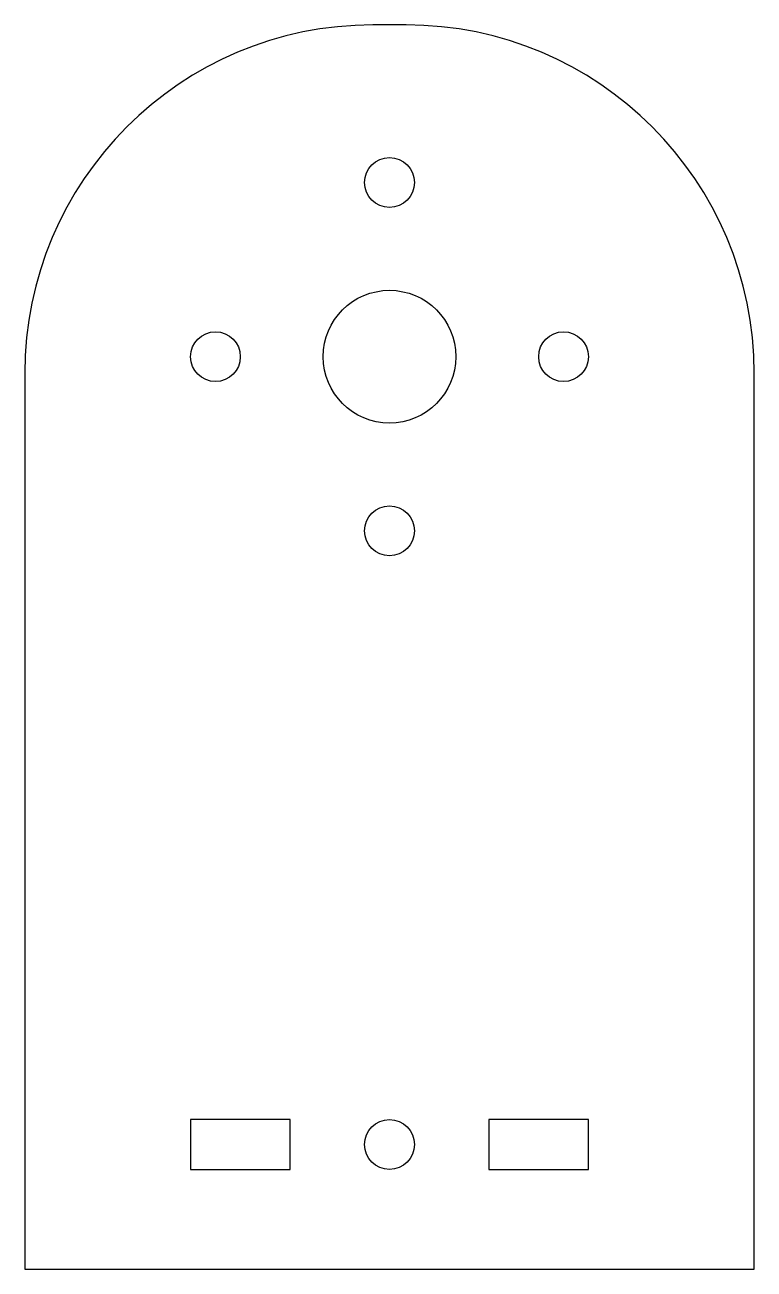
# Model space of a CAD drawing. Header units: millimetres. Extents: x -22 to 22, y -37.5 to 37.5.
import ezdxf

# ---------------------------------------------------------------- set-up
doc = ezdxf.new("R2010")
doc.units = ezdxf.units.MM
doc.layers.add('Shape2DView007', color=7, linetype='CONTINUOUS')

msp = doc.modelspace()

# ---------------------------------------------------------------- linework, layer by layer
at = {"layer": 'Shape2DView007'}
for p, q in [((1, 37.5), (-1, 37.5)), ((-22, 16.5), (-22, -37.5)), ((22, -37.5), (22, 16.5)), ((-12, -28.48), (-12, -31.5)), ((-6, -28.48), (-12, -28.48)), ((-6, -31.5), (-6, -28.48)), ((6, -28.48), (6, -31.5)), ((12, -28.48), (6, -28.48)), ((12, -31.5), (12, -28.48)), ((-12, -31.5), (-6, -31.5)), ((6, -31.5), (12, -31.5)), ((-22, -37.5), (22, -37.5))]:
    msp.add_line(p, q, dxfattribs=at)
for centre, radius in [((0, 28), 1.5), ((0, 17.5), 4), ((-10.5, 17.5), 1.5), ((10.5, 17.5), 1.5), ((0, 7), 1.5), ((0, -29.99), 1.5)]:
    msp.add_circle(centre, radius, dxfattribs=at)
for centre, start, end in [((-1, 16.5), 90, 180), ((1, 16.5), 0, 90)]:
    msp.add_arc(centre, 21, start, end, dxfattribs=at)

doc.saveas('drawing.dxf')
